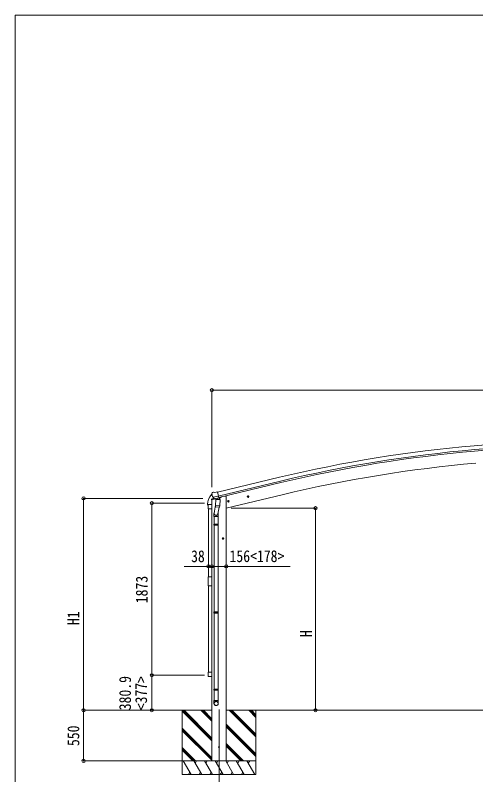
# Model space of a CAD drawing. Units: millimetres at full size. Extents: x -9783 to 9892, y -6828 to 6752.
# Drawn here: x -9783 to -4772, y -1515 to 6752 of the extents above; entities that cross this region are included whole.
import ezdxf
from ezdxf.enums import TextEntityAlignment as Align

# ---------------------------------------------------------------- set-up
doc = ezdxf.new("R2010")
doc.units = ezdxf.units.MM
doc.header["$LTSCALE"] = 35
doc.header["$PDMODE"] = 32
doc.header["$PDSIZE"] = 35
for name, color, linetype, lineweight in [('0-0_0', 7, 'Continuous', 9), ('0-1_本体', 4, 'Continuous', 9), ('0-2_部品', 7, 'Continuous', 9), ('0-8_PARTS2', 2, 'Continuous', 9), ('0-A_寸法', 6, 'Continuous', 9), ('1-1_GLASS', 4, 'Continuous', 9), ('1-2_GLASS_SEAL', 7, 'Continuous', 9), ('1-A', 6, 'Continuous', 9), ('F-0_240', 7, 'Continuous', 9)]:
    doc.layers.add(name, color=color, linetype=linetype, lineweight=lineweight)
doc.styles.add('ＭＳ ゴシック', font='')
doc.styles.get('ＭＳ ゴシック').set_extended_font_data('MS Gothic')

msp = doc.modelspace()

# ---------------------------------------------------------------- linework, layer by layer
at = {"layer": '0-0_0'}
for p, q in [((-7643.44, -813.2), (-8042.11, -813.2)), ((-7965.19, -813.2), (-7965.19, -1513.2)), ((-7642.94, -1144.96), (-7965.19, -822.71)), ((-7642.94, -1130.82), (-7960.56, -813.21)), ((-7642.94, -1116.68), (-7946.41, -813.21)), ((-7642.94, -932.83), (-7762.58, -813.2)), ((-7642.94, -918.69), (-7748.43, -813.2)), ((-7642.94, -904.55), (-7734.29, -813.2)), ((-7487.44, -813.2), (-618.48, -813.2)), ((-7165.19, -1102.21), (-7454.21, -813.2)), ((-7165.19, -1088.07), (-7440.07, -813.2)), ((-7165.19, -1073.93), (-7425.92, -813.2)), ((-7165.19, -890.08), (-7242.08, -813.2)), ((-7165.19, -875.94), (-7227.93, -813.2)), ((-7213.78, -813.21), (-7213.79, -813.2)), ((-7165.19, -861.8), (-7213.78, -813.21)), ((-7165.19, -813.2), (-7165.19, -1513.2)), ((-7165.19, -1286.06), (-7487.44, -963.81)), ((-7165.19, -1300.2), (-7487.44, -977.95)), ((-7642.94, -1328.81), (-7965.19, -1006.56)), ((-7642.94, -1342.95), (-7965.19, -1020.7)), ((-7642.94, -1357.09), (-7965.19, -1034.84)), ((-7165.19, -1314.34), (-7487.44, -992.09)), ((-7820.69, -1363.2), (-7965.19, -1218.69)), ((-7834.83, -1363.2), (-7965.19, -1232.83)), ((-7300.19, -1363.2), (-7487.44, -1175.94)), ((-7314.33, -1363.2), (-7487.44, -1190.08)), ((-7328.47, -1363.2), (-7487.44, -1204.23)), ((-7848.97, -1363.2), (-7965.19, -1246.98)), ((-7965.19, -1363.2), (-7165.19, -1363.2)), ((-7868.3, -1513.2), (-7954.91, -1363.2)), ((-7752.83, -1513.2), (-7839.44, -1363.2)), ((-7809.44, -1363.2), (-7824.44, -1389.18)), ((-7637.36, -1513.2), (-7723.97, -1363.2)), ((-7708.97, -1389.18), (-7693.97, -1363.2)), ((-7521.89, -1513.2), (-7608.5, -1363.2)), ((-7593.5, -1389.18), (-7578.49, -1363.2)), ((-7406.42, -1513.2), (-7493.03, -1363.2)), ((-7478.03, -1389.18), (-7463.02, -1363.2)), ((-7290.95, -1513.2), (-7377.56, -1363.2)), ((-7362.55, -1389.18), (-7347.55, -1363.2)), ((-7175.48, -1513.2), (-7262.09, -1363.2)), ((-7247.09, -1389.18), (-7232.08, -1363.2)), ((-7883.3, -1487.22), (-7898.3, -1513.2)), ((-7767.83, -1487.22), (-7782.83, -1513.2)), ((-7652.36, -1487.22), (-7667.36, -1513.2)), ((-7536.89, -1487.22), (-7551.89, -1513.2)), ((-7421.42, -1487.22), (-7436.42, -1513.2)), ((-7305.95, -1487.22), (-7320.95, -1513.2)), ((-7165.19, -1513.2), (-7965.19, -1513.2))]:
    msp.add_line(p, q, dxfattribs=at)
at = {"layer": '0-1_本体'}
for p, q in [((-4099.41, 2127.18), (-4790.83, 2066.95)), ((-4095.64, 2084.18), (-4787.08, 2023.94)), ((-4094.18, 2067.41), (-4785.62, 2007.17)), ((-7583.43, 1561.03), (-6907.74, 1722.98)), ((-7573.34, 1519.05), (-6897.68, 1681)), ((-7569.42, 1502.69), (-6893.75, 1664.64)), ((-7487.94, 1386.8), (-6877.13, 1533.44)), ((-7487.61, 1516.8), (-7487.61, -1363.2)), ((-7643.61, 1477.83), (-7643.61, -1363.2))]:
    msp.add_line(p, q, dxfattribs=at)
msp.add_lwpolyline([(-7487.61, 1516.8), (-7507.61, 1516.8), (-7541.45, 1508.68)], dxfattribs=at)
for centre, radius, start, end in [((-3534.98, -12348.27), 14469.82, 94.97901, 103.47901), ((-3534.98, -12348.27), 14426.65, 94.97901, 103.47901), ((-3534.98, -12348.27), 14409.82, 94.97901, 103.47901), ((-3517.57, -12461.37), 14392.42, 95.00113, 103.49889)]:
    msp.add_arc(centre, radius, start, end, dxfattribs=at)
at = {"layer": '0-2_部品'}
for p, q in [((-7644.88, 1545.43), (-7644.6, 1544.28)), ((-7644.88, 1545.43), (-7644.6, 1544.28)), ((-7640.66, 1554.01), (-7644.52, 1547.71)), ((-7640.66, 1554.01), (-7644.52, 1547.71)), ((-7617.5, 1493.2), (-7643.71, 1486.9)), ((-7617.5, 1493.2), (-7643.71, 1486.9)), ((-7637.57, 1556.25), (-7624.38, 1559.42)), ((-7637.57, 1556.25), (-7624.38, 1559.42)), ((-7630.83, 1505.12), (-7573.32, 1518.93)), ((-7630.83, 1505.12), (-7573.32, 1518.93)), ((-7613.97, 1490.21), (-7630.35, 1504.7)), ((-7613.97, 1490.21), (-7630.35, 1504.7)), ((-7609.82, 1556.74), (-7623.08, 1559.44)), ((-7609.82, 1556.74), (-7623.08, 1559.44)), ((-7611.27, 1489.65), (-7603.75, 1491.45)), ((-7611.27, 1489.65), (-7603.75, 1491.45)), ((-7610.43, 1489.75), (-7608.9, 1490.12)), ((-7610.43, 1489.75), (-7608.9, 1490.12)), ((-7609.82, 1556.74), (-7583.89, 1562.97)), ((-7609.82, 1556.74), (-7583.89, 1562.97)), ((-7608.9, 1490.12), (-7572.19, 1498.93)), ((-7608.9, 1490.12), (-7572.19, 1498.93)), ((-7607.06, 1489.89), (-7607.11, 1489.15)), ((-7607.06, 1489.89), (-7607.11, 1489.15)), ((-7606.36, 1488.11), (-7580.54, 1481.67)), ((-7606.36, 1488.11), (-7580.54, 1481.67)), ((-7578.15, 1497.11), (-7579.17, 1482.5)), ((-7578.15, 1497.11), (-7579.17, 1482.5)), ((-7572.19, 1498.93), (-7570.67, 1499.3)), ((-7572.19, 1498.93), (-7570.67, 1499.3)), ((-7569.11, 1501.4), (-7568.17, 1501.34)), ((-7569.11, 1501.4), (-7568.17, 1501.34)), ((-7568.17, 1501.34), (-7554.85, 1486.02)), ((-7568.17, 1501.34), (-7554.85, 1486.02)), ((-7564.17, 1496.74), (-7545.29, 1501.28)), ((-7564.17, 1496.74), (-7545.29, 1501.28)), ((-7541.45, 1509.45), (-7541.45, 1506.14)), ((-7541.45, 1509.45), (-7541.45, 1506.14)), ((-7259.14, 1510.74), (-7239.69, 1515.41)), ((-7259.14, 1510.74), (-7239.69, 1515.41)), ((-7254.59, 1518.52), (-7256.72, 1511.32)), ((-7254.59, 1518.52), (-7256.72, 1511.32)), ((-7247.29, 1520.27), (-7254.59, 1518.52)), ((-7247.29, 1520.27), (-7254.59, 1518.52)), ((-7247.08, 1503.35), (-7251.75, 1522.8)), ((-7247.08, 1503.35), (-7251.75, 1522.8)), ((-7242.12, 1514.82), (-7247.29, 1520.27)), ((-7242.12, 1514.82), (-7247.29, 1520.27)), ((-7244.25, 1507.63), (-7242.12, 1514.82)), ((-7244.25, 1507.63), (-7242.12, 1514.82)), ((-7646.01, 1477.1), (-7603.3, 1487.35)), ((-7646.01, 1477.1), (-7603.3, 1487.35)), ((-7646.01, 1483.99), (-7646.01, 1477.1)), ((-7646.01, 1483.99), (-7646.01, 1477.1)), ((-7603.77, 1420.81), (-7618.29, 1333.04)), ((-7603.77, 1420.81), (-7618.29, 1333.04)), ((-7604.97, 1403.46), (-7604.1, 1415.93)), ((-7604.97, 1403.46), (-7604.1, 1415.93)), ((-7599.44, 1482.76), (-7604.11, 1415.93)), ((-7599.44, 1482.76), (-7604.11, 1415.93)), ((-7558.42, 1412.73), (-7604.11, 1415.93)), ((-7558.42, 1412.73), (-7604.11, 1415.93)), ((-7553.75, 1479.57), (-7599.44, 1482.76)), ((-7553.75, 1479.57), (-7599.44, 1482.76)), ((-7597.66, 1485.94), (-7597.89, 1482.66)), ((-7597.66, 1485.94), (-7597.89, 1482.66)), ((-7558.44, 1412.73), (-7559.33, 1400.04)), ((-7558.44, 1412.73), (-7559.33, 1400.04)), ((-7558.42, 1412.73), (-7553.75, 1479.57)), ((-7558.42, 1412.73), (-7553.75, 1479.57)), ((-7554.85, 1486.02), (-7555.3, 1479.68)), ((-7554.85, 1486.02), (-7555.3, 1479.68)), ((-7472.97, 1458.99), (-7453.52, 1463.66)), ((-7472.97, 1458.99), (-7453.52, 1463.66)), ((-7468.41, 1466.77), (-7470.54, 1459.57)), ((-7468.41, 1466.77), (-7470.54, 1459.57)), ((-7461.11, 1468.52), (-7468.41, 1466.77)), ((-7461.11, 1468.52), (-7468.41, 1466.77)), ((-7460.91, 1451.6), (-7465.58, 1471.05)), ((-7460.91, 1451.6), (-7465.58, 1471.05)), ((-7455.95, 1463.08), (-7461.11, 1468.52)), ((-7455.95, 1463.08), (-7461.11, 1468.52)), ((-7458.08, 1455.88), (-7455.95, 1463.08)), ((-7458.08, 1455.88), (-7455.95, 1463.08)), ((-7620.44, 1295.88), (-7620.44, 1330.23)), ((-7620.44, 1295.88), (-7620.44, 1330.23)), ((-7604.58, 1402.1), (-7604.58, 1402.1)), ((-7604.58, 1402.1), (-7604.58, 1402.1)), ((-7603.13, 1401.32), (-7561.43, 1398.41)), ((-7603.13, 1401.32), (-7561.43, 1398.41)), ((-7564.95, 1398.65), (-7577.59, 1323.72)), ((-7564.95, 1398.65), (-7577.59, 1323.72)), ((-7574.44, 1330.54), (-7574.44, 1295.88)), ((-7574.44, 1330.54), (-7574.44, 1295.88)), ((-7574.44, 1295.88), (-7620.44, 1295.88)), ((-7574.44, 1295.88), (-7620.44, 1295.88)), ((-7618.44, 1295.88), (-7618.44, 1213.36)), ((-7618.44, 1295.88), (-7618.44, 1213.36)), ((-7576.44, 1295.88), (-7576.44, 1213.36)), ((-7576.44, 1295.88), (-7576.44, 1213.36)), ((-7620.44, 1211.36), (-7619.44, 1213.36)), ((-7620.44, 1211.36), (-7619.44, 1213.36)), ((-7574.44, 1211.36), (-7620.44, 1211.36)), ((-7574.44, 1211.36), (-7620.44, 1211.36)), ((-7574.44, 1203.36), (-7620.44, 1203.36)), ((-7574.44, 1203.36), (-7620.44, 1203.36)), ((-7575.44, 1213.36), (-7619.44, 1213.36)), ((-7575.44, 1213.36), (-7619.44, 1213.36)), ((-7575.44, 1201.36), (-7619.44, 1201.36)), ((-7575.44, 1201.36), (-7619.44, 1201.36)), ((-7618.44, 1201.36), (-7618.44, 257.17)), ((-7618.44, 1201.36), (-7618.44, 257.17)), ((-7576.44, 1201.36), (-7576.44, 257.17)), ((-7576.44, 1201.36), (-7576.44, 257.17)), ((-7574.44, 1211.36), (-7575.44, 1213.36)), ((-7574.44, 1211.36), (-7575.44, 1213.36)), ((-7574.44, 1203.36), (-7575.44, 1201.36)), ((-7574.44, 1203.36), (-7575.44, 1201.36)), ((-7574.44, 1211.36), (-7574.44, 1203.36)), ((-7574.44, 1211.36), (-7574.44, 1203.36)), ((-7511.94, 1057.3), (-7531.94, 1057.3)), ((-7511.94, 1057.3), (-7531.94, 1057.3)), ((-7521.94, 1064.8), (-7528.44, 1061.05)), ((-7521.94, 1064.8), (-7528.44, 1061.05)), ((-7528.44, 1061.05), (-7528.44, 1053.55)), ((-7528.44, 1061.05), (-7528.44, 1053.55)), ((-7528.44, 1053.55), (-7521.94, 1049.79)), ((-7528.44, 1053.55), (-7521.94, 1049.79)), ((-7521.94, 1047.3), (-7521.94, 1067.3)), ((-7521.94, 1047.3), (-7521.94, 1067.3)), ((-7515.44, 1061.05), (-7521.94, 1064.8)), ((-7515.44, 1061.05), (-7521.94, 1064.8)), ((-7620.44, 255.17), (-7619.44, 257.17)), ((-7620.44, 255.17), (-7619.44, 257.17)), ((-7574.44, 255.17), (-7620.44, 255.17)), ((-7574.44, 255.17), (-7620.44, 255.17)), ((-7575.44, 257.17), (-7619.44, 257.17)), ((-7575.44, 257.17), (-7619.44, 257.17)), ((-7574.44, 255.17), (-7575.44, 257.17)), ((-7574.44, 255.17), (-7575.44, 257.17)), ((-7574.44, 255.17), (-7574.44, 247.17)), ((-7574.44, 255.17), (-7574.44, 247.17)), ((-7574.44, 247.17), (-7620.44, 247.17)), ((-7574.44, 247.17), (-7620.44, 247.17)), ((-7575.44, 245.17), (-7619.44, 245.17)), ((-7575.44, 245.17), (-7619.44, 245.17)), ((-7618.44, 245.17), (-7618.44, -582.75)), ((-7618.44, 245.17), (-7618.44, -582.75)), ((-7576.44, 245.17), (-7576.44, -582.75)), ((-7576.44, 245.17), (-7576.44, -582.75)), ((-7574.44, 247.17), (-7575.44, 245.17)), ((-7574.44, 247.17), (-7575.44, 245.17)), ((-7620.44, -584.75), (-7619.44, -582.75)), ((-7620.44, -584.75), (-7619.44, -582.75)), ((-7574.44, -584.75), (-7620.44, -584.75)), ((-7574.44, -584.75), (-7620.44, -584.75)), ((-7574.44, -592.75), (-7620.44, -592.75)), ((-7574.44, -592.75), (-7620.44, -592.75)), ((-7575.44, -582.75), (-7619.44, -582.75)), ((-7575.44, -582.75), (-7619.44, -582.75)), ((-7575.44, -594.75), (-7619.44, -594.75)), ((-7575.44, -594.75), (-7619.44, -594.75)), ((-7618.44, -594.75), (-7618.44, -704.75)), ((-7618.44, -594.75), (-7618.44, -704.75)), ((-7576.44, -594.75), (-7576.44, -704.75)), ((-7576.44, -594.75), (-7576.44, -704.75)), ((-7574.44, -584.75), (-7575.44, -582.75)), ((-7574.44, -584.75), (-7575.44, -582.75)), ((-7574.44, -592.75), (-7575.44, -594.75)), ((-7574.44, -592.75), (-7575.44, -594.75)), ((-7574.44, -584.75), (-7574.44, -592.75)), ((-7574.44, -584.75), (-7574.44, -592.75)), ((-7620.44, -738.9), (-7620.44, -704.75)), ((-7574.44, -704.75), (-7620.44, -704.75)), ((-7620.44, -738.9), (-7620.44, -704.75)), ((-7574.44, -704.75), (-7620.44, -704.75)), ((-7574.44, -738.9), (-7574.44, -704.75)), ((-7574.44, -738.9), (-7574.44, -704.75))]:
    msp.add_line(p, q, dxfattribs=at)
for points in [[(-7631.1, 1505.7), (-7630.51, 1504.86), (-7630.35, 1504.7)], [(-7631.1, 1505.7), (-7630.51, 1504.86), (-7630.35, 1504.7)], [(-7578.46, 1497.52), (-7578.7, 1497.37), (-7603.47, 1491.42), (-7603.75, 1491.45)], [(-7578.46, 1497.52), (-7578.7, 1497.37), (-7603.47, 1491.42), (-7603.75, 1491.45)], [(-7578.46, 1497.52), (-7568.74, 1499.86), (-7583.89, 1562.97)], [(-7578.46, 1497.52), (-7568.74, 1499.86), (-7583.89, 1562.97)], [(-7256.72, 1511.32), (-7251.55, 1505.88), (-7244.25, 1507.63)], [(-7256.72, 1511.32), (-7251.55, 1505.88), (-7244.25, 1507.63)], [(-7470.54, 1459.57), (-7465.38, 1454.13), (-7458.08, 1455.88)], [(-7470.54, 1459.57), (-7465.38, 1454.13), (-7458.08, 1455.88)], [(-7620.44, 1211.36), (-7620.44, 1203.36), (-7619.44, 1201.36)], [(-7620.44, 1211.36), (-7620.44, 1203.36), (-7619.44, 1201.36)], [(-7521.94, 1049.79), (-7515.44, 1053.55), (-7515.44, 1061.05)], [(-7521.94, 1049.79), (-7515.44, 1053.55), (-7515.44, 1061.05)], [(-7620.44, 255.17), (-7620.44, 247.17), (-7619.44, 245.17)], [(-7620.44, 255.17), (-7620.44, 247.17), (-7619.44, 245.17)], [(-7620.44, -584.75), (-7620.44, -592.75), (-7619.44, -594.75)], [(-7620.44, -584.75), (-7620.44, -592.75), (-7619.44, -594.75)]]:
    msp.add_lwpolyline(points, dxfattribs=at)
for centre, radius in [((-7249.42, 1513.07), 8.5), ((-7249.42, 1513.07), 8.5), ((-7249.42, 1513.07), 7.7), ((-7249.42, 1513.07), 7.7), ((-7249.42, 1513.07), 6.5), ((-7249.42, 1513.07), 6.5), ((-7463.25, 1461.32), 8.5), ((-7463.25, 1461.32), 8.5), ((-7463.25, 1461.32), 7.7), ((-7463.25, 1461.32), 7.7), ((-7463.25, 1461.32), 6.5), ((-7463.25, 1461.32), 6.5), ((-7521.94, 1057.3), 8.5), ((-7521.94, 1057.3), 8.5), ((-7521.94, 1057.3), 7.7), ((-7521.94, 1057.3), 7.7), ((-7521.94, 1057.3), 6.5), ((-7521.94, 1057.3), 6.5)]:
    msp.add_circle(centre, radius, dxfattribs=at)
at = {"layer": '0-2_部品', "color": 4}
msp.add_circle((-7565.69, -1213.2), 4.5, dxfattribs=at)
msp.add_circle((-7565.69, -1213.2), 4.5, dxfattribs=at)
at = {"layer": '0-2_部品'}
for centre, radius, start, end in [((-7447.8, 1591.53), 202.4, 193.5, 205.09125), ((-7447.8, 1591.53), 202.4, 193.5, 205.09125), ((-7636.4, 1551.39), 5, 103.5, 148.5), ((-7636.4, 1551.39), 5, 103.5, 148.5), ((-7623.68, 1556.5), 3, 78.5, 103.5), ((-7623.68, 1556.5), 3, 78.5, 103.5), ((-7610.55, 1490.24), 0.5, 248.23754, 283.5), ((-7610.55, 1490.24), 0.5, 248.23754, 283.5), ((-7607.56, 1489.93), 0.5, 356, 103.5), ((-7607.56, 1489.93), 0.5, 356, 103.5), ((-7606.12, 1489.08), 1, 176, 256), ((-7606.12, 1489.08), 1, 176, 256), ((-7577.55, 1497.03), 0.604, 100.59842, 172.20595), ((-7577.55, 1497.03), 0.604, 100.59842, 172.20595), ((-7570.78, 1499.78), 0.5, 283.5, 318.76246), ((-7570.78, 1499.78), 0.5, 283.5, 318.76246), ((-7546.45, 1506.14), 5, 283.5, 0), ((-7546.45, 1506.14), 5, 283.5, 0), ((-7643.01, 1483.99), 3, 103.5, 180), ((-7643.01, 1483.99), 3, 103.5, 180), ((-7580.19, 1482.64), 1.03, 250.03897, 351.96569), ((-7580.19, 1482.64), 1.03, 250.03897, 351.96569), ((-7603.03, 1403.29), 1.95, 175.04017, 217.47766), ((-7603.03, 1403.29), 1.95, 175.04017, 217.47766), ((-7602.99, 1403.32), 2, 217.40962, 266), ((-7602.99, 1403.32), 2, 217.40962, 266), ((-7561.29, 1400.4), 2, 266, 349.46843), ((-7561.29, 1400.4), 2, 266, 349.46843)]:
    msp.add_arc(centre, radius, start, end, dxfattribs=at)
for centre, major_axis, ratio, start_param, end_param in [((-7641.96, 1546.14), (-1.57, -2.57), 0.99628, 4.712389, 5.4996506), ((-7641.96, 1546.14), (-1.57, -2.57), 0.99628, 4.712389, 5.4996506), ((-7611.99, 1492.47), (-0.73, -2.92), 0.997631, 5.8041905, 6.6006116), ((-7611.99, 1492.47), (-0.73, -2.92), 0.997631, 5.8041905, 6.6006116), ((-7611.93, 1492.7), (2.63, 3.16), 0.650902, 4.0958226, 4.1686332), ((-7611.93, 1492.7), (2.63, 3.16), 0.650902, 4.0958226, 4.1686332), ((-7611.96, 1492.57), (-0.73, -2.92), 0.997631, 0.3902369, 0.4789948), ((-7611.96, 1492.57), (-0.73, -2.92), 0.997631, 0.3902369, 0.4789948), ((-7597.44, 1330.54), (23, 0), 0.996195, 2.5560258, 6.5663028), ((-7597.44, 1330.54), (23, 0), 0.996195, 2.5560258, 6.5663028), ((-7597.44, 1330.54), (21, 0), 0.996195, 2.9349147, 5.9512394), ((-7597.44, 1330.54), (21, 0), 0.996195, 2.9349147, 5.9512394), ((-7597.44, -737.15), (-23, 0), 0.996195, 3.1415927, 6.2831853), ((-7597.44, -737.15), (-23, 0), 0.996195, 3.1415927, 6.2831853), ((-7597.44, -738.9), (-23, 0), 0.996195, 3.1415927, 6.2831853), ((-7597.44, -738.9), (-23, 0), 0.996195, 3.1415927, 6.2831853), ((-7597.44, -738.9), (0, -23.43), 0.981806, 4.712389, 7.8539816), ((-7597.44, -738.9), (0, -23.43), 0.981806, 4.712389, 7.8539816)]:
    msp.add_ellipse(centre, major_axis=major_axis, ratio=ratio, start_param=start_param, end_param=end_param, dxfattribs=at)
msp.add_ellipse((-7597.44, -738.9), major_axis=(21, 0), ratio=0.996195, dxfattribs=at)
msp.add_ellipse((-7597.44, -738.9), major_axis=(21, 0), ratio=0.996195, dxfattribs=at)
at = {"layer": '0-8_PARTS2'}
msp.add_line((-7565.69, -803.99), (-7565.69, -1654.23), dxfattribs=at)
at = {"layer": '0-A_寸法'}
for p, q in [((-7643.61, 2670.7), (-7643.61, 1615.88)), ((-461.61, 2670.7), (-7643.61, 2670.7)), ((-9039.28, 1493.55), (-7741.03, 1493.55)), ((-9039.28, -813.2), (-9039.28, 1493.55)), ((-8296.47, 1440.66), (-8296.47, -432.34)), ((-6516.13, 1386.8), (-7432.96, 1386.8)), ((-6516.13, -813.2), (-6516.13, 1386.8)), ((-7643.61, 753.57), (-7487.61, 753.57)), ((-7487.61, 753.57), (-6791.46, 753.57)), ((-9039.28, -813.2), (-8183.89, -813.2)), ((-9039.28, -1363.2), (-9039.28, -813.2)), ((-6516.13, -813.2), (-6958.99, -813.2)), ((-9039.28, -1363.2), (-7965.19, -1363.2))]:
    msp.add_line(p, q, dxfattribs=at)
for p in [(-7643.61, 2670.7), (-9039.28, 1493.55), (-6516.13, 1386.8), (-7643.61, 753.57), (-7487.61, 753.57), (-9039.28, -813.2), (-6516.13, -813.2), (-9039.28, -1363.2)]:
    msp.add_point(p, dxfattribs=at)
at = {"layer": '1-1_GLASS'}
for p, q in [((-7681.61, 1378.76), (-7681.61, 639.76)), ((-7643.61, 1378.76), (-7643.61, 639.76)), ((-7681.61, 541.76), (-7681.61, -397.24)), ((-7643.61, -397.24), (-7643.61, 541.76))]:
    msp.add_line(p, q, dxfattribs=at)
at = {"layer": '1-2_GLASS_SEAL'}
for p, q in [((-7690.11, 1440.75), (-7690.11, 1428.99)), ((-7689.61, 1428.49), (-7683.35, 1414.99)), ((-7682.85, 1422.26), (-7682.85, 1415.49)), ((-7682.61, 1378.76), (-7682.61, 1422.46)), ((-7677.11, 1427.96), (-7648.11, 1427.96)), ((-7676.85, 1428.26), (-7643.61, 1428.26)), ((-7642.61, 1422.46), (-7642.61, 1378.76)), ((-7642.61, 1378.76), (-7682.61, 1378.76)), ((-7682.61, -397.24), (-7682.61, -440.94)), ((-7642.61, -397.24), (-7682.61, -397.24)), ((-7642.61, -440.94), (-7642.61, -397.24)), ((-7677.11, -446.44), (-7648.11, -446.44))]:
    msp.add_line(p, q, dxfattribs=at)
msp.add_lwpolyline([(-7682.61, 639.76), (-7642.61, 639.76), (-7642.61, 541.76), (-7682.61, 541.76)], close=True, dxfattribs=at)
for centre, radius, start, end in [((-7537.86, 1427.25), 152.26, 135.14293, 180), ((-7641.37, 1529.28), 6.95, 95.39711, 129.45641), ((-7689.61, 1428.99), 0.5, 180, 270), ((-7683.35, 1415.49), 0.5, 270, 0), ((-7676.85, 1422.26), 6, 90, 180), ((-7677.11, 1422.46), 5.5, 90, 180), ((-7648.11, 1422.46), 5.5, 0, 90), ((-7677.11, -440.94), 5.5, 180, 270), ((-7648.11, -440.94), 5.5, 270, 0)]:
    msp.add_arc(centre, radius, start, end, dxfattribs=at)
at = {"layer": '1-A'}
for p, q in [((-8296.47, 1440.66), (-7722.94, 1440.66)), ((-7643.61, 753.57), (-7943.61, 753.57)), ((-7643.61, 753.57), (-7681.64, 753.57)), ((-8296.47, -432.34), (-7722.94, -432.34)), ((-8296.47, -813.2), (-8296.47, -432.34)), ((-8296.47, -813.2), (-7722.94, -813.2))]:
    msp.add_line(p, q, dxfattribs=at)
for p in [(-8296.47, 1440.66), (-7681.64, 753.57), (-7643.61, 753.57), (-8296.47, -432.34), (-8296.47, -813.2)]:
    msp.add_point(p, dxfattribs=at)
at = {"layer": 'F-0_240', "color": 5}
for q in [(-9783.03, -6828.1), (9396.97, 6751.9)]:
    msp.add_line((-9783.03, 6751.9), q, dxfattribs=at)

# ---------------------------------------------------------------- texts
at = {"layer": '0-A_寸法', "color": 7, "style": 'ＭＳ ゴシック', "width": 0.85}
msp.add_text('156<178>', height=129, dxfattribs=at).set_placement((-7451.61, 761.57), align=Align.BOTTOM_LEFT)
for s, p in [('H1', (-9047.28, 114.18)), ('H', (-6516.13, -15.2)), ('550', (-9047.28, -1202.2))]:
    msp.add_text(s, height=129, rotation=90, dxfattribs=at).set_placement(p, align=Align.BOTTOM_LEFT)
at = {"layer": '1-A', "color": 7, "style": 'ＭＳ ゴシック', "width": 0.85}
msp.add_text('38', height=129, dxfattribs=at).set_placement((-7869.61, 760.57), align=Align.BOTTOM_LEFT)
for s, p in [('1873', (-8303.47, 352.16)), ('380.9', (-8484.83, -812.77)), ('<377>', (-8310.35, -812.77))]:
    msp.add_text(s, height=129, rotation=90, dxfattribs=at).set_placement(p, align=Align.BOTTOM_LEFT)

doc.saveas('drawing.dxf')
